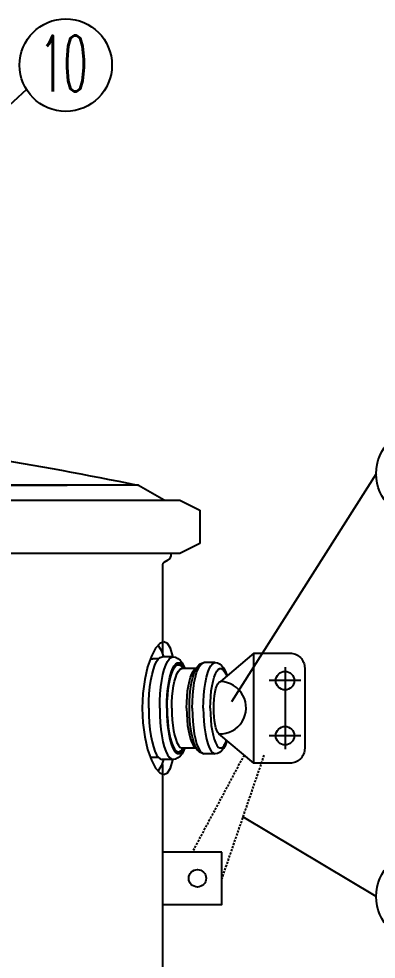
# Model space of a CAD drawing. Extents: x 4438 to 384502, y -178203 to -21188.
# Drawn here: x 375390.1 to 375552, y -176182.1 to -175756.7 of the extents above; entities that cross this region are included whole.
import ezdxf

# ---------------------------------------------------------------- set-up
doc = ezdxf.new("R2010")
doc.units = 0
doc.header["$LTSCALE"] = 8
doc.header["$MEASUREMENT"] = 0
doc.linetypes.add('ACAD_ISO04W100', pattern=[30, 24, -3, 0, -3])
doc.linetypes.add('HIDDEN', pattern=[0.375, 0.25, -0.125])
doc.layers.get('0').update_dxf_attribs({"linetype": 'CONTINUOUS'})
doc.layers.add('CEN', color=1, linetype='ACAD_ISO04W100')
doc.layers.add('PL', color=5, linetype='CONTINUOUS')
doc.styles.get("Standard").update_dxf_attribs({"font": 'txt.shx', "width": 0.5, "bigfont": 'intecad.shx'})

msp = doc.modelspace()

# ---------------------------------------------------------------- linework, layer by layer
at = {"color": 1}
for p, q in [((375393.56, -175788.69), (375264.178, -175906.681)), ((375551.983, -175962.45), (375486.468, -176065.623)), ((375551.983, -176153.727), (375491.571, -176117.643))]:
    msp.add_line(p, q, dxfattribs=at)
at = {"color": 7, "linetype": 'HIDDEN', "ltscale": 0.5}
for p, q in [((375492.109, -176089.76), (375468.622, -176133.685)), ((375492.109, -176089.76), (375468.622, -176133.685)), ((375501.134, -176089.76), (375482.008, -176145.525)), ((375501.134, -176089.76), (375482.008, -176145.525))]:
    msp.add_line(p, q, dxfattribs=at)
at = {"color": 1}
for centre in [(375411.333, -175777.609), (375572.927, -175962.45), (375572.927, -176153.727)]:
    msp.add_circle(centre, 20.944, dxfattribs=at)
at = {"layer": 'CEN', "ltscale": 0.5}
for p, q in [((375510.684, -176050.017), (375510.684, -176087.004)), ((375510.684, -176050.017), (375510.684, -176087.004)), ((375517.85, -176056.05), (375503.517, -176056.05)), ((375517.85, -176080.97), (375503.517, -176080.97))]:
    msp.add_line(p, q, dxfattribs=at)
at = {"layer": 'PL', "color": 7, "ltscale": 0.5}
for p, q in [((375444.27, -175967.562), (375196.706, -175967.58)), ((375196.717, -175967.565), (375411.977, -175967.58)), ((375444.27, -175967.562), (375455.954, -175974.333)), ((375230.102, -175974.369), (375463.069, -175974.369)), ((375463.069, -175974.369), (375472.108, -175978.889)), ((375472.108, -175978.889), (375472.108, -175993.953)), ((375472.108, -175993.953), (375463.069, -175998.473)), ((375463.069, -175998.473), (375233.949, -175998.473)), ((375455.235, -176003.676), (375455.235, -176043.795)), ((375457.535, -176001.62), (375455.823, -176002.641)), ((375455.235, -176094.06), (375455.235, -176121.882)), ((375455.235, -176094.06), (375455.235, -176121.882)), ((375455.235, -176121.882), (375455.235, -176284.481))]:
    msp.add_line(p, q, dxfattribs=at)
at = {"layer": 'PL', "ltscale": 0.5}
for p, q in [((375453.191, -176040.104), (375454.691, -176042.504)), ((375454.691, -176042.504), (375455.649, -176045.344)), ((375453.355, -176046.202), (375450.805, -176046.202)), ((375459.921, -176045.344), (375454.948, -176045.344)), ((375496.516, -176043.618), (375481.469, -176056.499)), ((375463.716, -176050.543), (375464.065, -176050.492)), ((375464.065, -176050.492), (375463.951, -176050.474)), ((375470.461, -176050.492), (375464.065, -176050.492)), ((375478.983, -176047.918), (375473.957, -176047.918)), ((375454.467, -176058.887), (375454.877, -176055.986)), ((375454.467, -176078.134), (375454.877, -176081.035)), ((375496.516, -176093.402), (375480.706, -176080.155)), ((375463.716, -176086.478), (375464.065, -176086.528)), ((375470.463, -176086.528), (375464.065, -176086.528)), ((375478.983, -176089.102), (375473.957, -176089.102)), ((375453.355, -176090.818), (375450.805, -176090.818)), ((375459.921, -176091.676), (375454.948, -176091.676))]:
    msp.add_line(p, q, dxfattribs=at)
for points in [[(375455.777, -176038.48), (375453.953, -176039.228), (375452.028, -176041.441), (375450.137, -176045.024)], [(375459.877, -176045.351), (375459.824, -176045.024), (375458.758, -176041.441), (375457.4, -176039.228), (375455.777, -176038.48)], [(375450.137, -176045.024), (375448.442, -176049.798), (375447.101, -176055.509), (375446.243, -176061.852), (375445.948, -176068.51)], [(375449.521, -176046.761), (375450.373, -176046.265), (375450.805, -176046.203)], [(375451.022, -176051.003), (375451.707, -176049.022), (375452.458, -176047.438), (375453.259, -176046.283), (375454.095, -176045.58), (375454.948, -176045.344)], [(375454.877, -176055.986), (375455.39, -176053.34), (375455.995, -176051.003), (375456.679, -176049.022), (375457.43, -176047.438), (375458.232, -176046.283), (375459.068, -176045.58), (375459.921, -176045.344)], [(375459.921, -176045.344), (375461.034, -176045.503), (375462.125, -176045.993), (375463.135, -176046.815), (375464.043, -176047.965), (375464.886, -176049.516), (375465.261, -176050.492)], [(375448.953, -176068.51), (375449.014, -176065.214), (375449.195, -176061.984), (375449.494, -176058.887), (375449.904, -176055.986), (375450.417, -176053.34), (375451.022, -176051.003)], [(375457.078, -176068.51), (375457.137, -176065.441), (375457.314, -176062.441), (375457.605, -176059.576), (375458.004, -176056.911), (375458.5, -176054.504), (375459.084, -176052.411), (375459.742, -176050.677), (375460.46, -176049.342), (375461.221, -176048.435), (375462.009, -176047.976), (375462.806, -176047.976), (375463.593, -176048.435), (375464.354, -176049.342), (375464.973, -176050.492)], [(375457.3, -176068.51), (375457.357, -176065.569), (375457.527, -176062.694), (375457.805, -176059.948), (375458.187, -176057.394), (375458.663, -176055.088), (375459.223, -176053.082), (375459.853, -176051.42), (375460.541, -176050.141), (375461.271, -176049.271), (375462.026, -176048.832), (375462.789, -176048.832), (375463.544, -176049.271), (375464.273, -176050.141), (375464.462, -176050.492)], [(375459.401, -176068.51), (375459.453, -176065.825), (375459.609, -176063.199), (375459.863, -176060.693), (375460.212, -176058.36), (375460.646, -176056.255), (375461.157, -176054.423), (375461.733, -176052.906), (375462.361, -176051.738), (375463.027, -176050.944), (375463.716, -176050.543)], [(375466.084, -176068.51), (375466.136, -176065.825), (375466.291, -176063.199), (375466.546, -176060.693), (375466.894, -176058.36), (375467.329, -176056.255), (375467.84, -176054.423), (375468.416, -176052.906), (375469.044, -176051.738), (375469.71, -176050.944), (375470.399, -176050.543), (375470.432, -176050.538)], [(375467.356, -176068.51), (375467.417, -176065.506), (375467.598, -176062.565), (375467.899, -176059.748), (375468.316, -176057.111), (375468.85, -176054.7), (375469.51, -176052.549), (375470.289, -176050.761)], [(375468.628, -176068.51), (375468.687, -176065.441), (375468.864, -176062.441), (375469.155, -176059.576), (375469.554, -176056.911), (375470.05, -176054.504), (375470.634, -176052.411), (375471.292, -176050.677), (375472.01, -176049.342), (375472.771, -176048.435)], [(375470.289, -176050.761), (375471.106, -176049.488), (375471.99, -176048.612), (375472.959, -176048.089), (375473.957, -176047.918)], [(375472.771, -176048.435), (375473.559, -176047.976), (375473.957, -176047.918)], [(375473.653, -176068.51), (375473.712, -176065.441), (375473.89, -176062.441), (375474.181, -176059.576), (375474.579, -176056.911), (375475.076, -176054.504), (375475.66, -176052.411), (375476.318, -176050.677), (375477.035, -176049.342), (375477.797, -176048.435), (375478.584, -176047.976), (375478.983, -176047.918)], [(375476.805, -176068.51), (375476.857, -176065.825), (375477.013, -176063.199), (375477.267, -176060.693), (375477.616, -176058.36), (375478.05, -176056.255), (375478.561, -176054.423), (375479.137, -176052.906), (375479.765, -176051.738), (375480.431, -176050.944), (375481.12, -176050.543), (375481.817, -176050.543), (375482.507, -176050.944), (375483.173, -176051.738), (375483.801, -176052.906), (375484.279, -176054.168)], [(375478.983, -176047.918), (375480.011, -176048.06), (375481.017, -176048.495), (375481.948, -176049.224), (375482.778, -176050.236), (375483.534, -176051.573), (375484.248, -176053.358), (375484.442, -176054.028)], [(375453.925, -176068.51), (375453.986, -176065.214), (375454.168, -176061.984), (375454.467, -176058.887)], [(375478.36, -176068.51), (375478.402, -176066.533), (375478.528, -176064.61), (375478.735, -176062.793), (375479.015, -176061.132), (375479.363, -176059.673), (375479.768, -176058.454), (375480.22, -176057.51), (375480.706, -176056.866), (375481.212, -176056.539), (375481.469, -176056.499)], [(375445.948, -176068.51), (375446.243, -176075.168), (375447.101, -176081.512), (375448.442, -176087.223)], [(375448.953, -176068.51), (375449.014, -176071.807), (375449.195, -176075.037), (375449.494, -176078.134), (375449.904, -176081.035), (375450.417, -176083.681), (375451.022, -176086.018)], [(375453.925, -176068.51), (375453.986, -176071.807), (375454.168, -176075.037), (375454.467, -176078.134)], [(375457.078, -176068.51), (375457.137, -176071.579), (375457.314, -176074.58), (375457.605, -176077.445), (375458.004, -176080.11), (375458.5, -176082.517), (375459.084, -176084.61), (375459.742, -176086.344), (375460.46, -176087.679), (375461.221, -176088.586), (375462.009, -176089.045), (375462.806, -176089.045), (375463.593, -176088.586), (375464.354, -176087.679), (375464.973, -176086.528)], [(375457.3, -176068.51), (375457.357, -176071.452), (375457.527, -176074.327), (375457.805, -176077.073), (375458.187, -176079.627), (375458.663, -176081.933), (375459.223, -176083.939), (375459.853, -176085.601), (375460.541, -176086.88), (375461.271, -176087.75), (375462.026, -176088.189), (375462.789, -176088.189), (375463.544, -176087.75), (375464.273, -176086.88), (375464.462, -176086.528)], [(375459.401, -176068.51), (375459.453, -176071.196), (375459.609, -176073.821), (375459.863, -176076.328), (375460.212, -176078.66), (375460.646, -176080.766), (375461.157, -176082.597), (375461.733, -176084.114), (375462.361, -176085.283), (375463.027, -176086.077), (375463.716, -176086.478)], [(375466.084, -176068.51), (375466.136, -176071.196), (375466.291, -176073.821), (375466.546, -176076.328), (375466.894, -176078.66), (375467.329, -176080.766), (375467.84, -176082.597), (375468.416, -176084.114), (375469.044, -176085.283), (375469.71, -176086.077), (375470.399, -176086.478), (375470.435, -176086.483)], [(375471.093, -176087.516), (375470.273, -176086.23), (375469.494, -176084.427), (375468.839, -176082.277), (375468.308, -176079.869), (375467.894, -176077.239), (375467.596, -176074.432), (375467.416, -176071.502), (375467.356, -176068.51)], [(375468.628, -176068.51), (375468.687, -176071.579), (375468.864, -176074.58), (375469.155, -176077.445), (375469.554, -176080.11), (375470.05, -176082.517), (375470.634, -176084.61), (375471.292, -176086.344), (375472.01, -176087.679), (375472.771, -176088.586)], [(375473.653, -176068.51), (375473.712, -176071.579), (375473.89, -176074.58), (375474.181, -176077.445), (375474.579, -176080.11), (375475.076, -176082.517), (375475.66, -176084.61), (375476.318, -176086.344), (375477.035, -176087.679), (375477.797, -176088.586), (375478.584, -176089.045), (375478.983, -176089.102)], [(375476.805, -176068.51), (375476.857, -176071.196), (375477.013, -176073.821), (375477.267, -176076.328), (375477.616, -176078.66), (375478.05, -176080.766), (375478.561, -176082.597), (375479.137, -176084.114), (375479.765, -176085.283), (375480.431, -176086.077), (375481.12, -176086.478), (375481.817, -176086.478), (375482.507, -176086.077), (375483.173, -176085.283), (375483.801, -176084.114), (375484.194, -176083.078)], [(375480.706, -176080.155), (375480.22, -176079.511), (375479.768, -176078.566), (375479.363, -176077.348), (375479.015, -176075.888), (375478.735, -176074.227), (375478.528, -176072.411), (375478.402, -176070.487), (375478.36, -176068.51)], [(375454.877, -176081.035), (375455.39, -176083.681), (375455.995, -176086.018), (375456.679, -176087.999), (375457.43, -176089.583), (375458.232, -176090.738), (375459.068, -176091.441), (375459.921, -176091.676)], [(375484.372, -176083.227), (375484.217, -176083.755), (375483.504, -176085.508), (375482.752, -176086.823), (375481.927, -176087.818), (375481.003, -176088.534), (375480.01, -176088.961), (375478.983, -176089.102)], [(375448.442, -176087.223), (375450.137, -176091.997), (375452.028, -176095.579), (375453.953, -176097.793), (375455.777, -176098.54)], [(375451.022, -176086.018), (375451.707, -176087.999), (375452.458, -176089.583), (375453.259, -176090.738), (375454.095, -176091.441), (375454.948, -176091.676)], [(375465.261, -176086.528), (375464.857, -176087.567), (375464.018, -176089.094), (375463.114, -176090.227), (375462.112, -176091.036), (375461.032, -176091.518), (375459.921, -176091.676)], [(375464.06, -176086.468), (375463.952, -176086.547), (375464.065, -176086.528)], [(375473.957, -176089.102), (375472.957, -176088.932), (375471.981, -176088.402), (375471.093, -176087.516)], [(375472.771, -176088.586), (375473.559, -176089.045), (375473.957, -176089.102)], [(375450.805, -176090.818), (375450.373, -176090.756), (375449.521, -176090.26)], [(375455.649, -176091.676), (375454.691, -176094.517), (375453.191, -176096.917)], [(375455.777, -176098.54), (375457.4, -176097.793), (375458.758, -176095.579), (375459.824, -176091.997), (375459.877, -176091.669)]]:
    msp.add_lwpolyline(points, dxfattribs=at)
msp.add_lwpolyline([(375519.588, -176050.338), (375519.588, -176086.682, -0.4142136), (375512.868, -176093.402), (375496.516, -176093.402), (375496.516, -176043.618), (375512.868, -176043.618, -0.4142136)], format="xyb", close=True, dxfattribs=at)
at = {"layer": 'PL', "color": 7, "ltscale": 0.5}
msp.add_lwpolyline([(375482.008, -176133.685), (375455.235, -176133.685), (375455.235, -176157.365), (375482.008, -176157.365)], close=True, dxfattribs=at)
msp.add_lwpolyline([(375482.008, -176133.685), (375455.235, -176133.685), (375455.235, -176157.365), (375482.008, -176157.365)], close=True, dxfattribs=at)
at = {"layer": 'PL', "ltscale": 0.5}
for centre in [(375510.684, -176056.05), (375510.684, -176056.05), (375510.684, -176080.97), (375510.684, -176080.97)]:
    msp.add_circle(centre, 4.2, dxfattribs=at)
at = {"layer": 'PL', "color": 7, "ltscale": 0.5}
msp.add_circle((375471.009, -176145.468), 3.942, dxfattribs=at)
msp.add_circle((375471.009, -176145.468), 3.942, dxfattribs=at)
for centre, radius, start, end in [((375455.838, -175998.774), 3.314, 300.80872, 0), ((375455.838, -175998.774), 3.314, 0, 5.21591), ((375456.441, -176003.676), 1.205, 120.80872, 180)]:
    msp.add_arc(centre, radius, start, end, dxfattribs=at)
at = {"layer": 'PL', "ltscale": 0.5}
msp.add_arc((375481.21, -176068.331), 11.835, 267.55767, 88.74665, dxfattribs=at)
at = {"layer": 'PL', "color": 7, "ltscale": 0.5}
msp.add_open_spline([(375300.576, -175949.526), (375301.513, -175949.515), (375350.001, -175949.152), (375398.507, -175958.447), (375443.863, -175967.582)], degree=3, knots=[227.3129177, 227.3129177, 227.3129177, 227.3129177, 232.0065672, 470.6997857, 470.6997857, 470.6997857, 470.6997857], dxfattribs=at)

# ---------------------------------------------------------------- texts
at = {"color": 3, "linetype": 'Continuous', "insert": (375421.156, -175764.228), "char_height": 25.3086, "width": 20.24686, "attachment_point": 3, "line_spacing_factor": 0.9}
msp.add_mtext('10', dxfattribs=at)

doc.saveas('drawing.dxf')
